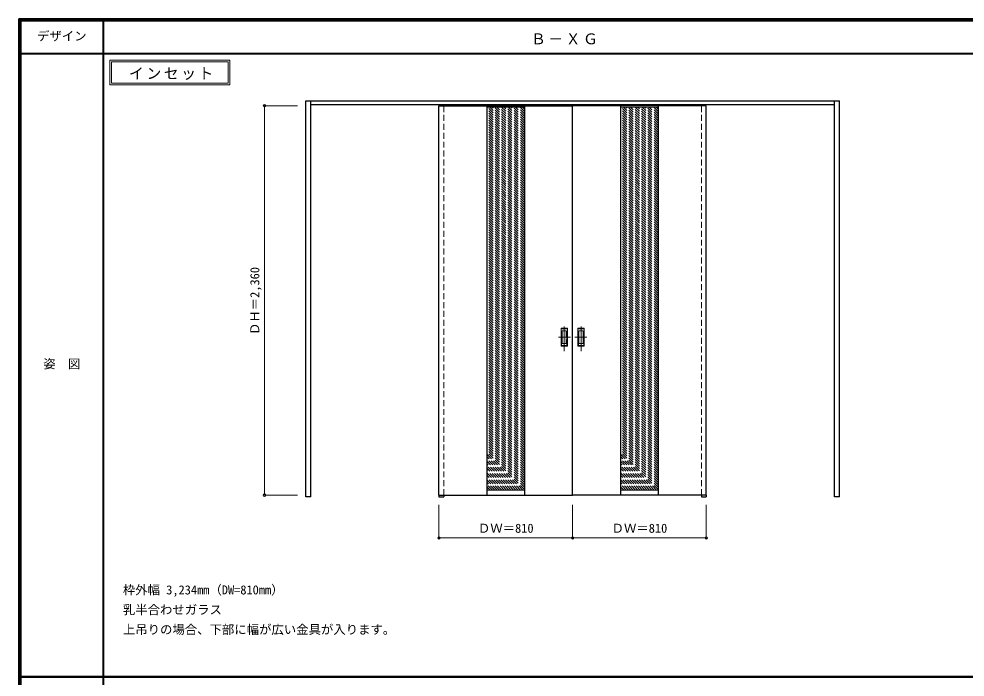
# Model space of a CAD drawing. Units: millimetres, scale not verified. Extents: x -6000 to 5700, y -4307 to 4175.
# Drawn here: x -6000 to -267, y 186 to 4175 of the extents above; entities that cross this region are included whole.
import ezdxf
from ezdxf.enums import TextEntityAlignment as Align

# ---------------------------------------------------------------- set-up
doc = ezdxf.new("R2010")
doc.units = ezdxf.units.MM
doc.header["$LTSCALE"] = 30
doc.header["$PDMODE"] = 32
doc.header["$PDSIZE"] = 15
doc.linetypes.add('CHAIN1', pattern=[8, 5, -1, 1, -1])
doc.linetypes.add('DASHED1', pattern=[1.8, 1.2, -0.6])
for name, color, linetype, lineweight in [('0-2_扉', 3, 'Continuous', 25), ('0-3_仕上げ', 7, 'Continuous', 18), ('0-4_枠', 3, 'Continuous', 25), ('0-6_引手', 7, 'Continuous', 18), ('0-A_文字', 7, 'Continuous', 18), ('0-B_寸法', 7, 'Continuous', 9), ('0-C_ハッチ', 4, 'DASHED1', 9), ('F-1_枠', 6, 'Continuous', 40), ('F-A_文字', 7, 'Continuous', 18)]:
    doc.layers.add(name, color=color, linetype=linetype, lineweight=lineweight)
doc.styles.add('ＭＳ ゴシック', font='')
doc.styles.get('ＭＳ ゴシック').set_extended_font_data('MS Gothic')

msp = doc.modelspace()

# ---------------------------------------------------------------- linework, layer by layer
at = {"layer": '0-2_扉'}
for p, q in [((-3455, 3648.75), (-2645, 3648.75)), ((-3455, 1288.75), (-3455, 3648.75)), ((-1835, 3648.75), (-2645, 3648.75)), ((-2645, 1288.75), (-2645, 3648.75)), ((-1835, 1288.75), (-1835, 3648.75)), ((-3455, 1288.75), (-2645, 1288.75)), ((-1835, 1288.75), (-2645, 1288.75))]:
    msp.add_line(p, q, dxfattribs=at)
at = {"layer": '0-2_扉', "color": 4, "linetype": 'DASHED1', "lineweight": 9}
for p, q in [((-3425, 1288.75), (-3425, 3648.75)), ((-1865, 1288.75), (-1865, 3648.75))]:
    msp.add_line(p, q, dxfattribs=at)
at = {"layer": '0-3_仕上げ', "color": 3, "lineweight": 25}
for p, q in [((-3164, 3648.75), (-3164, 1288.75)), ((-2936, 3648.75), (-2936, 1288.75)), ((-2354, 3648.75), (-2354, 1288.75)), ((-2126, 3648.75), (-2126, 1288.75))]:
    msp.add_line(p, q, dxfattribs=at)
at = {"layer": '0-3_仕上げ'}
for p, q in [((-2936, 3640.75), (-3164, 3640.75)), ((-2126, 3640.75), (-2354, 3640.75)), ((-2936, 1318.75), (-3164, 1318.75)), ((-2126, 1318.75), (-2354, 1318.75))]:
    msp.add_line(p, q, dxfattribs=at)
at = {"layer": '0-4_枠'}
for p, q in [((-4262, 1279.25), (-4262, 3679.25)), ((-4262, 3679.25), (-1028, 3679.25)), ((-4232, 1279.25), (-4232, 3679.25)), ((-1058, 1279.25), (-1058, 3679.25)), ((-1028, 1279.25), (-1028, 3679.25)), ((-4232, 3656.25), (-1058, 3656.25)), ((-4232, 1279.25), (-4262, 1279.25)), ((-3455, 1288.75), (-3455, 1279.25)), ((-3455, 1279.25), (-3425, 1279.25)), ((-3425, 1288.75), (-3425, 1279.25)), ((-1865, 1288.75), (-1865, 1279.25)), ((-1865, 1279.25), (-1835, 1279.25)), ((-1835, 1288.75), (-1835, 1279.25)), ((-1028, 1279.25), (-1058, 1279.25))]:
    msp.add_line(p, q, dxfattribs=at)
at = {"layer": '0-4_枠', "color": 4, "linetype": 'DASHED1', "lineweight": 9}
for p, q in [((-3455, 1288.75), (-3455, 3656.25)), ((-3425, 1288.75), (-3425, 3656.25)), ((-1865, 1288.75), (-1865, 3656.25)), ((-1835, 1288.75), (-1835, 3656.25))]:
    msp.add_line(p, q, dxfattribs=at)
at = {"layer": '0-6_引手'}
for p, q in [((-2677, 2301.25), (-2715, 2301.25)), ((-2715, 2191.25), (-2715, 2301.25)), ((-2677, 2191.25), (-2677, 2301.25)), ((-2613, 2301.25), (-2575, 2301.25)), ((-2613, 2191.25), (-2613, 2301.25)), ((-2575, 2191.25), (-2575, 2301.25)), ((-2683.5, 2285.25), (-2708.5, 2285.25)), ((-2708.5, 2207.25), (-2708.5, 2285.25)), ((-2683.5, 2207.25), (-2683.5, 2285.25)), ((-2606.5, 2285.25), (-2581.5, 2285.25)), ((-2606.5, 2207.25), (-2606.5, 2285.25)), ((-2581.5, 2207.25), (-2581.5, 2285.25)), ((-2677, 2191.25), (-2715, 2191.25)), ((-2683.5, 2207.25), (-2708.5, 2207.25)), ((-2613, 2191.25), (-2575, 2191.25)), ((-2606.5, 2207.25), (-2581.5, 2207.25))]:
    msp.add_line(p, q, dxfattribs=at)
at = {"layer": '0-6_引手', "linetype": 'DASHED1'}
for p, q in [((-2712, 2195.25), (-2712, 2297.25)), ((-2578, 2195.25), (-2578, 2297.25)), ((-2680, 2195.25), (-2712, 2195.25)), ((-2610, 2195.25), (-2578, 2195.25))]:
    msp.add_line(p, q, dxfattribs=at)
at = {"layer": '0-6_引手', "linetype": 'CHAIN1'}
for p, q in [((-2696, 2161.02), (-2696, 2331.87)), ((-2594, 2161.02), (-2594, 2331.87)), ((-2657.93, 2246.25), (-2730.44, 2246.25)), ((-2632.07, 2246.25), (-2559.56, 2246.25))]:
    msp.add_line(p, q, dxfattribs=at)
at = {"layer": '0-6_引手', "linetype": 'DASHED1'}
for points in [[(-2680, 2195.25), (-2680, 2297.25), (-2712, 2297.25)], [(-2610, 2195.25), (-2610, 2297.25), (-2578, 2297.25)]]:
    msp.add_lwpolyline(points, dxfattribs=at)
at = {"layer": '0-A_文字'}
for p, q in [((-5450, 3925), (-5450, 3775)), ((-5440, 3915), (-5440, 3785)), ((-5440, 3915), (-4733.04, 3915)), ((-4733.04, 3915), (-4733.04, 3785)), ((-5440, 3785), (-4733.04, 3785)), ((-5450, 3775), (-4723.04, 3775))]:
    msp.add_line(p, q, dxfattribs=at)
msp.add_lwpolyline([(-5450, 3925), (-4723.04, 3925), (-4723.04, 3775)], dxfattribs=at)
at = {"layer": '0-B_寸法', "color": 4}
for p, q in [((-4512, 3648.75), (-4312, 3648.75)), ((-4512, 3648.75), (-4512, 1288.75)), ((-4512, 1288.75), (-4312, 1288.75)), ((-3455, 1029.25), (-3455, 1229.25)), ((-2645, 1029.25), (-2645, 1229.25)), ((-1835, 1029.25), (-1835, 1229.25)), ((-3455, 1029.25), (-1835, 1029.25))]:
    msp.add_line(p, q, dxfattribs=at)
at = {"layer": '0-B_寸法'}
for p in [(-4512, 3648.75), (-4512, 1288.75), (-3455, 1029.25), (-2645, 1029.25), (-1835, 1029.25)]:
    msp.add_point(p, dxfattribs=at)
at = {"layer": '0-C_ハッチ'}
for p, q in [((-2936, 3401.35), (-3164, 3629.35)), ((-2936, 3387.21), (-3164, 3615.21)), ((-2936, 3415.5), (-3161.25, 3640.75)), ((-2936, 3429.64), (-3147.11, 3640.75)), ((-2936, 3443.78), (-3132.97, 3640.75)), ((-2936, 3457.92), (-3118.83, 3640.75)), ((-2936, 3472.06), (-3104.69, 3640.75)), ((-2936, 3486.21), (-3090.54, 3640.75)), ((-2936, 3500.35), (-3076.4, 3640.75)), ((-2936, 3514.49), (-3062.26, 3640.75)), ((-2936, 3528.63), (-3048.12, 3640.75)), ((-2936, 3542.77), (-3033.98, 3640.75)), ((-2936, 3556.92), (-3019.83, 3640.75)), ((-2936, 3571.06), (-3005.69, 3640.75)), ((-2936, 3585.2), (-2991.55, 3640.75)), ((-2936, 3599.34), (-2977.41, 3640.75)), ((-2936, 3613.49), (-2963.26, 3640.75)), ((-2936, 3627.63), (-2949.12, 3640.75)), ((-2126, 3401.35), (-2354, 3629.35)), ((-2126, 3387.21), (-2354, 3615.21)), ((-2126, 3415.5), (-2351.25, 3640.75)), ((-2126, 3429.64), (-2337.11, 3640.75)), ((-2126, 3443.78), (-2322.97, 3640.75)), ((-2126, 3457.92), (-2308.83, 3640.75)), ((-2126, 3472.06), (-2294.69, 3640.75)), ((-2126, 3486.21), (-2280.54, 3640.75)), ((-2126, 3500.35), (-2266.4, 3640.75)), ((-2126, 3514.49), (-2252.26, 3640.75)), ((-2126, 3528.63), (-2238.12, 3640.75)), ((-2126, 3542.77), (-2223.98, 3640.75)), ((-2126, 3556.92), (-2209.83, 3640.75)), ((-2126, 3571.06), (-2195.69, 3640.75)), ((-2126, 3585.2), (-2181.55, 3640.75)), ((-2126, 3599.34), (-2167.41, 3640.75)), ((-2126, 3613.49), (-2153.26, 3640.75)), ((-2126, 3627.63), (-2139.12, 3640.75)), ((-2936, 3373.07), (-3164, 3601.07)), ((-2936, 3358.93), (-3164, 3586.93)), ((-2936, 3344.78), (-3164, 3572.78)), ((-2936, 3330.64), (-3164, 3558.64)), ((-2126, 3373.07), (-2354, 3601.07)), ((-2126, 3358.93), (-2354, 3586.93)), ((-2126, 3344.78), (-2354, 3572.78)), ((-2126, 3330.64), (-2354, 3558.64)), ((-2936, 3316.5), (-3164, 3544.5)), ((-2936, 3302.36), (-3164, 3530.36)), ((-2936, 3288.22), (-3164, 3516.22)), ((-2936, 3274.07), (-3164, 3502.07)), ((-2126, 3316.5), (-2354, 3544.5)), ((-2126, 3302.36), (-2354, 3530.36)), ((-2126, 3288.22), (-2354, 3516.22)), ((-2126, 3274.07), (-2354, 3502.07)), ((-2936, 3259.93), (-3164, 3487.93)), ((-2936, 3245.79), (-3164, 3473.79)), ((-2936, 3231.65), (-3164, 3459.65)), ((-2936, 3217.51), (-3164, 3445.51)), ((-2126, 3259.93), (-2354, 3487.93)), ((-2126, 3245.79), (-2354, 3473.79)), ((-2126, 3231.65), (-2354, 3459.65)), ((-2126, 3217.51), (-2354, 3445.51)), ((-2936, 3203.36), (-3164, 3431.36)), ((-2936, 3189.22), (-3164, 3417.22)), ((-2936, 3175.08), (-3164, 3403.08)), ((-2936, 3160.94), (-3164, 3388.94)), ((-2126, 3203.36), (-2354, 3431.36)), ((-2126, 3189.22), (-2354, 3417.22)), ((-2126, 3175.08), (-2354, 3403.08)), ((-2126, 3160.94), (-2354, 3388.94)), ((-2936, 3146.79), (-3164, 3374.79)), ((-2936, 3132.65), (-3164, 3360.65)), ((-2936, 3118.51), (-3164, 3346.51)), ((-2936, 3104.37), (-3164, 3332.37)), ((-2126, 3146.79), (-2354, 3374.79)), ((-2126, 3132.65), (-2354, 3360.65)), ((-2126, 3118.51), (-2354, 3346.51)), ((-2126, 3104.37), (-2354, 3332.37)), ((-2936, 3090.23), (-3164, 3318.23)), ((-2936, 3076.08), (-3164, 3304.08)), ((-2936, 3061.94), (-3164, 3289.94)), ((-2936, 3047.8), (-3164, 3275.8)), ((-2126, 3090.23), (-2354, 3318.23)), ((-2126, 3076.08), (-2354, 3304.08)), ((-2126, 3061.94), (-2354, 3289.94)), ((-2126, 3047.8), (-2354, 3275.8)), ((-2936, 3033.66), (-3164, 3261.66)), ((-2936, 3019.52), (-3164, 3247.52)), ((-2936, 3005.37), (-3164, 3233.37)), ((-2936, 2991.23), (-3164, 3219.23)), ((-2126, 3033.66), (-2354, 3261.66)), ((-2126, 3019.52), (-2354, 3247.52)), ((-2126, 3005.37), (-2354, 3233.37)), ((-2126, 2991.23), (-2354, 3219.23)), ((-2936, 2977.09), (-3164, 3205.09)), ((-2936, 2962.95), (-3164, 3190.95)), ((-2936, 2948.8), (-3164, 3176.8)), ((-2936, 2934.66), (-3164, 3162.66)), ((-2126, 2977.09), (-2354, 3205.09)), ((-2126, 2962.95), (-2354, 3190.95)), ((-2126, 2948.8), (-2354, 3176.8)), ((-2126, 2934.66), (-2354, 3162.66)), ((-2936, 2920.52), (-3164, 3148.52)), ((-2936, 2906.38), (-3164, 3134.38)), ((-2936, 2892.24), (-3164, 3120.24)), ((-2936, 2878.09), (-3164, 3106.09)), ((-2126, 2920.52), (-2354, 3148.52)), ((-2126, 2906.38), (-2354, 3134.38)), ((-2126, 2892.24), (-2354, 3120.24)), ((-2126, 2878.09), (-2354, 3106.09)), ((-2936, 2863.95), (-3164, 3091.95)), ((-2936, 2849.81), (-3164, 3077.81)), ((-2936, 2835.67), (-3164, 3063.67)), ((-2936, 2821.53), (-3164, 3049.53)), ((-2126, 2863.95), (-2354, 3091.95)), ((-2126, 2849.81), (-2354, 3077.81)), ((-2126, 2835.67), (-2354, 3063.67)), ((-2126, 2821.53), (-2354, 3049.53)), ((-2936, 2807.38), (-3164, 3035.38)), ((-2936, 2793.24), (-3164, 3021.24)), ((-2936, 2779.1), (-3164, 3007.1)), ((-2936, 2764.96), (-3164, 2992.96)), ((-2126, 2807.38), (-2354, 3035.38)), ((-2126, 2793.24), (-2354, 3021.24)), ((-2126, 2779.1), (-2354, 3007.1)), ((-2126, 2764.96), (-2354, 2992.96)), ((-2936, 2750.82), (-3164, 2978.82)), ((-2936, 2736.67), (-3164, 2964.67)), ((-2936, 2722.53), (-3164, 2950.53)), ((-2936, 2708.39), (-3164, 2936.39)), ((-2126, 2750.82), (-2354, 2978.82)), ((-2126, 2736.67), (-2354, 2964.67)), ((-2126, 2722.53), (-2354, 2950.53)), ((-2126, 2708.39), (-2354, 2936.39)), ((-2936, 2694.25), (-3164, 2922.25)), ((-2936, 2680.1), (-3164, 2908.1)), ((-2936, 2665.96), (-3164, 2893.96)), ((-2936, 2651.82), (-3164, 2879.82)), ((-2126, 2694.25), (-2354, 2922.25)), ((-2126, 2680.1), (-2354, 2908.1)), ((-2126, 2665.96), (-2354, 2893.96)), ((-2126, 2651.82), (-2354, 2879.82)), ((-2936, 2637.68), (-3164, 2865.68)), ((-2936, 2623.54), (-3164, 2851.54)), ((-2936, 2609.39), (-3164, 2837.39)), ((-2936, 2595.25), (-3164, 2823.25)), ((-2126, 2637.68), (-2354, 2865.68)), ((-2126, 2623.54), (-2354, 2851.54)), ((-2126, 2609.39), (-2354, 2837.39)), ((-2126, 2595.25), (-2354, 2823.25)), ((-2936, 2581.11), (-3164, 2809.11)), ((-2936, 2566.97), (-3164, 2794.97)), ((-2936, 2552.83), (-3164, 2780.83)), ((-2936, 2538.68), (-3164, 2766.68)), ((-2936, 2524.54), (-3164, 2752.54)), ((-2126, 2581.11), (-2354, 2809.11)), ((-2126, 2566.97), (-2354, 2794.97)), ((-2126, 2552.83), (-2354, 2780.83)), ((-2126, 2538.68), (-2354, 2766.68)), ((-2126, 2524.54), (-2354, 2752.54)), ((-2936, 2510.4), (-3164, 2738.4)), ((-2936, 2496.26), (-3164, 2724.26)), ((-2936, 2482.11), (-3164, 2710.11)), ((-2936, 2467.97), (-3164, 2695.97)), ((-2126, 2510.4), (-2354, 2738.4)), ((-2126, 2496.26), (-2354, 2724.26)), ((-2126, 2482.11), (-2354, 2710.11)), ((-2126, 2467.97), (-2354, 2695.97)), ((-2936, 2453.83), (-3164, 2681.83)), ((-2936, 2439.69), (-3164, 2667.69)), ((-2936, 2425.55), (-3164, 2653.55)), ((-2936, 2411.4), (-3164, 2639.4)), ((-2126, 2453.83), (-2354, 2681.83)), ((-2126, 2439.69), (-2354, 2667.69)), ((-2126, 2425.55), (-2354, 2653.55)), ((-2126, 2411.4), (-2354, 2639.4)), ((-2936, 2397.26), (-3164, 2625.26)), ((-2936, 2383.12), (-3164, 2611.12)), ((-2936, 2368.98), (-3164, 2596.98)), ((-2936, 2354.84), (-3164, 2582.84)), ((-2126, 2397.26), (-2354, 2625.26)), ((-2126, 2383.12), (-2354, 2611.12)), ((-2126, 2368.98), (-2354, 2596.98)), ((-2126, 2354.84), (-2354, 2582.84)), ((-2936, 2340.69), (-3164, 2568.69)), ((-2936, 2326.55), (-3164, 2554.55)), ((-2936, 2312.41), (-3164, 2540.41)), ((-2936, 2298.27), (-3164, 2526.27)), ((-2126, 2340.69), (-2354, 2568.69)), ((-2126, 2326.55), (-2354, 2554.55)), ((-2126, 2312.41), (-2354, 2540.41)), ((-2126, 2298.27), (-2354, 2526.27)), ((-2936, 2284.12), (-3164, 2512.12)), ((-2936, 2269.98), (-3164, 2497.98)), ((-2936, 2255.84), (-3164, 2483.84)), ((-2936, 2241.7), (-3164, 2469.7)), ((-2126, 2284.12), (-2354, 2512.12)), ((-2126, 2269.98), (-2354, 2497.98)), ((-2126, 2255.84), (-2354, 2483.84)), ((-2126, 2241.7), (-2354, 2469.7)), ((-2936, 2227.56), (-3164, 2455.56)), ((-2936, 2213.41), (-3164, 2441.41)), ((-2936, 2199.27), (-3164, 2427.27)), ((-2936, 2185.13), (-3164, 2413.13)), ((-2126, 2227.56), (-2354, 2455.56)), ((-2126, 2213.41), (-2354, 2441.41)), ((-2126, 2199.27), (-2354, 2427.27)), ((-2126, 2185.13), (-2354, 2413.13)), ((-2936, 2170.99), (-3164, 2398.99)), ((-2936, 2156.85), (-3164, 2384.85)), ((-2936, 2142.7), (-3164, 2370.7)), ((-2936, 2128.56), (-3164, 2356.56)), ((-2126, 2170.99), (-2354, 2398.99)), ((-2126, 2156.85), (-2354, 2384.85)), ((-2126, 2142.7), (-2354, 2370.7)), ((-2126, 2128.56), (-2354, 2356.56)), ((-2936, 2114.42), (-3164, 2342.42)), ((-2936, 2100.28), (-3164, 2328.28)), ((-2936, 2086.13), (-3164, 2314.13)), ((-2936, 2071.99), (-3164, 2299.99)), ((-2126, 2114.42), (-2354, 2342.42)), ((-2126, 2100.28), (-2354, 2328.28)), ((-2126, 2086.13), (-2354, 2314.13)), ((-2126, 2071.99), (-2354, 2299.99)), ((-2936, 2057.85), (-3164, 2285.85)), ((-2936, 2043.71), (-3164, 2271.71)), ((-2936, 2029.57), (-3164, 2257.57)), ((-2936, 2015.42), (-3164, 2243.42)), ((-2126, 2057.85), (-2354, 2285.85)), ((-2126, 2043.71), (-2354, 2271.71)), ((-2126, 2029.57), (-2354, 2257.57)), ((-2126, 2015.42), (-2354, 2243.42)), ((-2936, 2001.28), (-3164, 2229.28)), ((-2936, 1987.14), (-3164, 2215.14)), ((-2936, 1973), (-3164, 2201)), ((-2936, 1958.86), (-3164, 2186.86)), ((-2126, 2001.28), (-2354, 2229.28)), ((-2126, 1987.14), (-2354, 2215.14)), ((-2126, 1973), (-2354, 2201)), ((-2126, 1958.86), (-2354, 2186.86)), ((-2936, 1944.71), (-3164, 2172.71)), ((-2936, 1930.57), (-3164, 2158.57)), ((-2936, 1916.43), (-3164, 2144.43)), ((-2936, 1902.29), (-3164, 2130.29)), ((-2126, 1944.71), (-2354, 2172.71)), ((-2126, 1930.57), (-2354, 2158.57)), ((-2126, 1916.43), (-2354, 2144.43)), ((-2126, 1902.29), (-2354, 2130.29)), ((-2936, 1888.14), (-3164, 2116.14)), ((-2936, 1874), (-3164, 2102)), ((-2936, 1859.86), (-3164, 2087.86)), ((-2936, 1845.72), (-3164, 2073.72)), ((-2126, 1888.14), (-2354, 2116.14)), ((-2126, 1874), (-2354, 2102)), ((-2126, 1859.86), (-2354, 2087.86)), ((-2126, 1845.72), (-2354, 2073.72)), ((-2936, 1831.58), (-3164, 2059.58)), ((-2936, 1817.43), (-3164, 2045.43)), ((-2936, 1803.29), (-3164, 2031.29)), ((-2936, 1789.15), (-3164, 2017.15)), ((-2126, 1831.58), (-2354, 2059.58)), ((-2126, 1817.43), (-2354, 2045.43)), ((-2126, 1803.29), (-2354, 2031.29)), ((-2126, 1789.15), (-2354, 2017.15)), ((-2936, 1775.01), (-3164, 2003.01)), ((-2936, 1760.87), (-3164, 1988.87)), ((-2936, 1746.72), (-3164, 1974.72)), ((-2936, 1732.58), (-3164, 1960.58)), ((-2126, 1775.01), (-2354, 2003.01)), ((-2126, 1760.87), (-2354, 1988.87)), ((-2126, 1746.72), (-2354, 1974.72)), ((-2126, 1732.58), (-2354, 1960.58)), ((-2936, 1718.44), (-3164, 1946.44)), ((-2936, 1704.3), (-3164, 1932.3)), ((-2936, 1690.15), (-3164, 1918.15)), ((-2936, 1676.01), (-3164, 1904.01)), ((-2126, 1718.44), (-2354, 1946.44)), ((-2126, 1704.3), (-2354, 1932.3)), ((-2126, 1690.15), (-2354, 1918.15)), ((-2126, 1676.01), (-2354, 1904.01)), ((-2936, 1661.87), (-3164, 1889.87)), ((-2936, 1647.73), (-3164, 1875.73)), ((-2936, 1633.59), (-3164, 1861.59)), ((-2936, 1619.44), (-3164, 1847.44)), ((-2126, 1661.87), (-2354, 1889.87)), ((-2126, 1647.73), (-2354, 1875.73)), ((-2126, 1633.59), (-2354, 1861.59)), ((-2126, 1619.44), (-2354, 1847.44)), ((-2936, 1605.3), (-3164, 1833.3)), ((-2936, 1591.16), (-3164, 1819.16)), ((-2936, 1577.02), (-3164, 1805.02)), ((-2936, 1562.88), (-3164, 1790.88)), ((-2126, 1605.3), (-2354, 1833.3)), ((-2126, 1591.16), (-2354, 1819.16)), ((-2126, 1577.02), (-2354, 1805.02)), ((-2126, 1562.88), (-2354, 1790.88)), ((-2936, 1548.73), (-3164, 1776.73)), ((-2936, 1534.59), (-3164, 1762.59)), ((-2936, 1520.45), (-3164, 1748.45)), ((-2936, 1506.31), (-3164, 1734.31)), ((-2936, 1492.16), (-3164, 1720.16)), ((-2126, 1548.73), (-2354, 1776.73)), ((-2126, 1534.59), (-2354, 1762.59)), ((-2126, 1520.45), (-2354, 1748.45)), ((-2126, 1506.31), (-2354, 1734.31)), ((-2126, 1492.16), (-2354, 1720.16)), ((-2936, 1478.02), (-3164, 1706.02)), ((-2936, 1463.88), (-3164, 1691.88)), ((-2936, 1449.74), (-3164, 1677.74)), ((-2936, 1435.6), (-3164, 1663.6)), ((-2126, 1478.02), (-2354, 1706.02)), ((-2126, 1463.88), (-2354, 1691.88)), ((-2126, 1449.74), (-2354, 1677.74)), ((-2126, 1435.6), (-2354, 1663.6)), ((-2936, 1421.45), (-3164, 1649.45)), ((-2936, 1407.31), (-3164, 1635.31)), ((-2936, 1393.17), (-3164, 1621.17)), ((-2936, 1379.03), (-3164, 1607.03)), ((-2126, 1421.45), (-2354, 1649.45)), ((-2126, 1407.31), (-2354, 1635.31)), ((-2126, 1393.17), (-2354, 1621.17)), ((-2126, 1379.03), (-2354, 1607.03)), ((-2936, 1364.89), (-3164, 1592.89)), ((-2936, 1350.74), (-3164, 1578.74)), ((-2936, 1336.6), (-3164, 1564.6)), ((-2936, 1322.46), (-3164, 1550.46)), ((-2126, 1364.89), (-2354, 1592.89)), ((-2126, 1350.74), (-2354, 1578.74)), ((-2126, 1336.6), (-2354, 1564.6)), ((-2126, 1322.46), (-2354, 1550.46)), ((-2946.43, 1318.75), (-3164, 1536.32)), ((-2960.58, 1318.75), (-3164, 1522.18)), ((-2974.72, 1318.75), (-3164, 1508.03)), ((-2988.86, 1318.75), (-3164, 1493.89)), ((-2136.43, 1318.75), (-2354, 1536.32)), ((-2150.58, 1318.75), (-2354, 1522.18)), ((-2164.72, 1318.75), (-2354, 1508.03)), ((-2178.86, 1318.75), (-2354, 1493.89)), ((-3003, 1318.75), (-3164, 1479.75)), ((-3017.14, 1318.75), (-3164, 1465.61)), ((-3031.29, 1318.75), (-3164, 1451.46)), ((-3045.43, 1318.75), (-3164, 1437.32)), ((-2193, 1318.75), (-2354, 1479.75)), ((-2207.14, 1318.75), (-2354, 1465.61)), ((-2221.29, 1318.75), (-2354, 1451.46)), ((-2235.43, 1318.75), (-2354, 1437.32)), ((-3059.57, 1318.75), (-3164, 1423.18)), ((-3073.71, 1318.75), (-3164, 1409.04)), ((-3087.85, 1318.75), (-3164, 1394.9)), ((-3102, 1318.75), (-3164, 1380.75)), ((-2249.57, 1318.75), (-2354, 1423.18)), ((-2263.71, 1318.75), (-2354, 1409.04)), ((-2277.85, 1318.75), (-2354, 1394.9)), ((-2292, 1318.75), (-2354, 1380.75)), ((-3116.14, 1318.75), (-3164, 1366.61)), ((-3130.28, 1318.75), (-3164, 1352.47)), ((-3144.42, 1318.75), (-3164, 1338.33)), ((-3158.56, 1318.75), (-3164, 1324.19)), ((-2306.14, 1318.75), (-2354, 1366.61)), ((-2320.28, 1318.75), (-2354, 1352.47)), ((-2334.42, 1318.75), (-2354, 1338.33)), ((-2348.56, 1318.75), (-2354, 1324.19))]:
    msp.add_line(p, q, dxfattribs=at)
at = {"layer": 'F-1_枠'}
for p, q in [((-6000, 4175), (5700, 4175)), ((-6000, 4175), (-6000, -4205)), ((-6000, 4170), (5700, 4170)), ((-6000, 4165), (5700, 4165)), ((-5995, 4175), (-5995, -4205)), ((-5990, 4175), (-5990, -4205)), ((-5490, 4175), (-5490, -3790)), ((-6000, 3965), (5700, 3965)), ((-6000, 190.5), (5700, 190.5)), ((-6000, 187.5), (5700, 187.5))]:
    msp.add_line(p, q, dxfattribs=at)

# ---------------------------------------------------------------- texts
at = {"layer": '0-A_文字', "style": 'ＭＳ ゴシック'}
for s, p in [('枠外幅 3,234mm（DW=810mm）', (-5370, 670.5)), ('乳半合わせガラス', (-5370, 550.5)), ('上吊りの場合、下部に幅が広い金具が入ります。', (-5370, 430.5))]:
    msp.add_text(s, height=54.99, dxfattribs=at).set_placement(p, align=Align.BOTTOM_LEFT)
at = {"layer": '0-A_文字', "char_height": 65.98, "attachment_point": 7, "style": 'ＭＳ ゴシック'}
for s, insert in [('\\T1.17;Ｂ－ＸＧ', (-2897.5, 4020)), ('\\T1.17;インセット', (-5332.84, 3805))]:
    msp.add_mtext(s, dxfattribs=dict(at, insert=insert))
at = {"layer": '0-B_寸法', "style": 'ＭＳ ゴシック'}
msp.add_text('ＤＨ＝2,360', height=54.99, rotation=90, dxfattribs=at).set_placement((-4527, 2259.25), align=Align.BOTTOM_LEFT)
for p in [(-3218.75, 1044.25), (-2408.75, 1044.25)]:
    msp.add_text('ＤＷ＝810', height=54.99, dxfattribs=at).set_placement(p, align=Align.BOTTOM_LEFT)
at = {"layer": 'F-A_文字', "style": 'ＭＳ ゴシック'}
for s, p in [('デザイン', (-5890, 4027.5)), ('姿\u3000図', (-5852.5, 2040.25))]:
    msp.add_text(s, height=54.99, dxfattribs=at).set_placement(p, align=Align.BOTTOM_LEFT)

doc.saveas('drawing.dxf')
